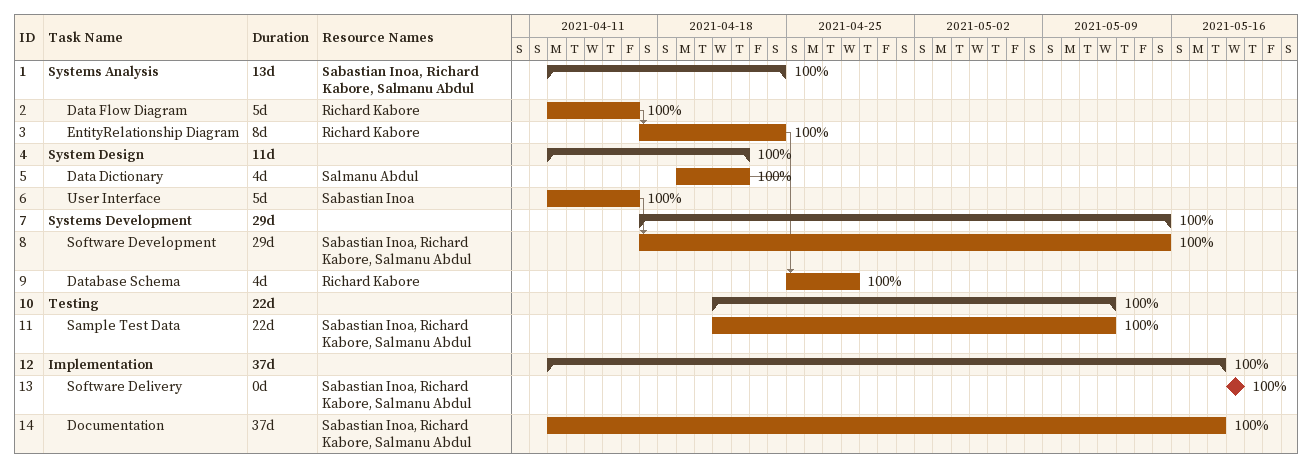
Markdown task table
| ID | Level | Task | Duration | Start | Finish | Predecessors | Resources | % complete |
|---|---|---|---|---|---|---|---|---|
| 1 | 1 | **Systems Analysis** | 13d | 2021-04-12 | 2021-04-24 |  | Sabastian Inoa, Richard Kabore, Salmanu Abdul | 100 |
| 2 | 2 | Data Flow Diagram | 5d | 2021-04-12 | 2021-04-16 |  | Richard Kabore | 100 |
| 3 | 2 | EntityRelationship Diagram | 8d | 2021-04-17 | 2021-04-24 | 2 | Richard Kabore | 100 |
| 4 | 1 | **System Design** | 11d | 2021-04-12 | 2021-04-22 |  |  | 100 |
| 5 | 2 | Data Dictionary | 4d | 2021-04-19 | 2021-04-22 |  | Salmanu Abdul | 100 |
| 6 | 2 | User Interface | 5d | 2021-04-12 | 2021-04-16 |  | Sabastian Inoa | 100 |
| 7 | 1 | **Systems Development** | 29d | 2021-04-17 | 2021-05-15 |  |  | 100 |
| 8 | 2 | Software Development | 29d | 2021-04-17 | 2021-05-15 | 6 | Sabastian Inoa, Richard Kabore, Salmanu Abdul | 100 |
| 9 | 2 | Database Schema | 4d | 2021-04-25 | 2021-04-28 | 3, 5 | Richard Kabore | 100 |
| 10 | 1 | **Testing** | 22d | 2021-04-21 | 2021-05-12 |  |  | 100 |
| 11 | 2 | Sample Test Data | 22d | 2021-04-21 | 2021-05-12 |  | Sabastian Inoa, Richard Kabore, Salmanu Abdul | 100 |
| 12 | 1 | **Implementation** | 37d | 2021-04-12 | 2021-05-18 |  |  | 100 |
| 13 | 2 | Software Delivery | 0d | 2021-05-19 | 2021-05-19 |  | Sabastian Inoa, Richard Kabore, Salmanu Abdul | 100 |
| 14 | 2 | Documentation | 37d | 2021-04-12 | 2021-05-18 |  | Sabastian Inoa, Richard Kabore, Salmanu Abdul | 100 |
